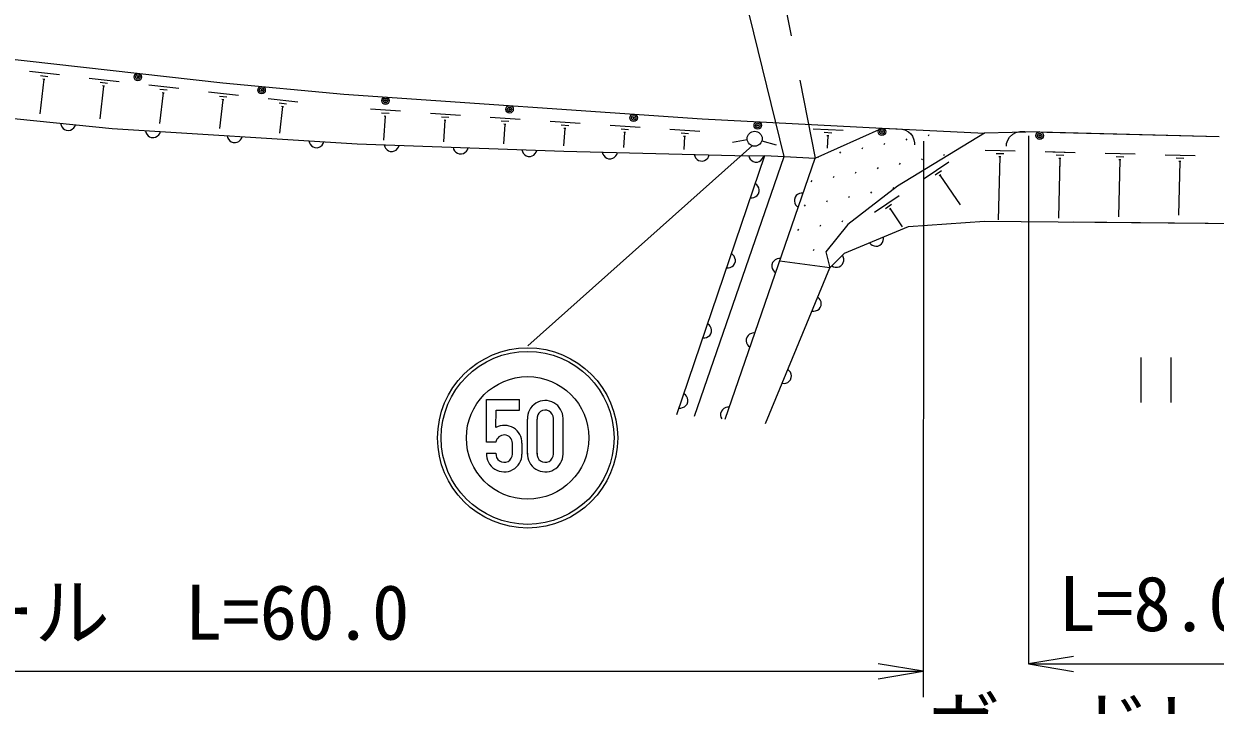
# Model space of a CAD drawing. Units: millimetres, scale not verified. Extents: x 40000 to 680000, y 20000 to 380000.
# Drawn here: x 254840 to 294526, y 231001 to 253688 of the extents above; entities that cross this region are included whole.
import ezdxf
from ezdxf.enums import TextEntityAlignment as Align

# ---------------------------------------------------------------- set-up
doc = ezdxf.new("R2010")
doc.units = ezdxf.units.MM
doc.header["$LTSCALE"] = 1000
doc.linetypes.add('DASHED', pattern=[7.5, 6, -1.5])
for name, color, linetype, lineweight in [('M-BGD', 7, 'Continuous', 25), ('M-BGD-EXST', 7, 'Continuous', 25), ('M-STR-HTXT', 7, 'Continuous', 13), ('M-STR-STRC', 7, 'Continuous', 25)]:
    doc.layers.add(name, color=color, linetype=linetype, lineweight=lineweight)
doc.styles.add('ＭＳ ゴシック', font='')
doc.styles.get('ＭＳ ゴシック').set_extended_font_data('MS Gothic')

# ---------------------------------------------------------------- blocks, each defined once
blk = doc.blocks.new('open_arrow')
at = {"color": 0, "linetype": 'Continuous', "lineweight": -2}
blk.add_lwpolyline([(7.5, 1.25), (0, 0), (7.5, -1.25)], dxfattribs=at)

msp = doc.modelspace()

# ---------------------------------------------------------------- linework, layer by layer
at = {"layer": 'M-BGD', "linetype": 'DASHED'}
for p, q in [((279235, 259171), (281205, 249219)), ((280164, 249268), (277819, 258862)), ((283432, 250218), (286842, 250045)), ((281690, 245559), (280023, 245787))]:
    msp.add_line(p, q, dxfattribs=at)
at = {"layer": 'M-BGD'}
for p, q in [((253563, 252614), (261466, 251725)), ((256025, 251985), (255032, 252099)), ((255506, 251844), (255373, 250687)), ((255641, 251929), (255393, 251957)), ((255537, 251840), (255475, 251847)), ((258012, 251758), (257019, 251872)), ((257493, 251616), (257368, 250527)), ((257628, 251701), (257380, 251730)), ((257524, 251612), (257462, 251620)), ((259999, 251530), (259006, 251644)), ((261466, 251725), (265503, 251350)), ((259480, 251388), (259363, 250367)), ((259615, 251474), (259367, 251502)), ((259511, 251385), (259449, 251392)), ((261986, 251303), (260993, 251416)), ((261602, 251246), (261354, 251274)), ((265503, 251350), (277434, 250525)), ((261467, 251161), (261358, 250207)), ((261498, 251157), (261436, 251164)), ((263973, 251075), (262980, 251189)), ((263589, 251018), (263341, 251047)), ((263454, 250933), (263352, 250047)), ((263485, 250930), (263423, 250937)), ((267385, 250776), (266388, 250843)), ((251928, 250805), (257779, 250199)), ((267005, 250701), (266755, 250718)), ((266873, 250610), (266819, 249816)), ((266904, 250608), (266842, 250612)), ((269381, 250641), (268383, 250708)), ((269000, 250566), (268751, 250583)), ((268869, 250475), (268820, 249754)), ((268900, 250473), (268837, 250477)), ((271376, 250506), (270379, 250573)), ((270995, 250431), (270746, 250448)), ((273372, 250371), (272374, 250438)), ((277434, 250525), (283432, 250218)), ((256067, 250376), (256081, 250315)), ((256081, 250315), (256106, 250262)), ((256106, 250262), (256150, 250207)), ((256150, 250207), (256197, 250172)), ((256197, 250172), (256255, 250146)), ((256255, 250146), (256334, 250138)), ((256334, 250138), (256396, 250151)), ((256396, 250151), (256449, 250176)), ((256449, 250176), (256504, 250221)), ((256504, 250221), (256539, 250267)), ((256539, 250267), (256565, 250325)), ((257779, 250199), (265947, 249690)), ((258890, 250130), (258907, 250069)), ((258907, 250069), (258934, 250017)), ((259333, 249992), (259366, 250040)), ((259366, 250040), (259390, 250099)), ((270864, 250340), (270820, 249692)), ((270895, 250338), (270833, 250342)), ((272991, 250296), (272741, 250313)), ((272859, 250205), (272821, 249629)), ((272891, 250203), (272828, 250207)), ((275367, 250236), (274370, 250303)), ((274986, 250162), (274737, 250178)), ((274855, 250070), (274821, 249567)), ((274886, 250068), (274824, 250072)), ((277363, 250101), (276365, 250168)), ((276982, 250027), (276732, 250043)), ((282134, 250134), (281135, 250185)), ((281205, 249219), (283432, 250218)), ((281754, 250053), (281504, 250066)), ((283432, 250218), (283931, 250192)), ((283931, 250192), (284091, 250184)), ((286842, 250045), (283939, 248288)), ((284091, 250184), (284190, 250159)), ((284190, 250159), (284306, 250093)), ((284306, 250093), (284383, 250029)), ((284383, 250029), (284439, 249946)), ((288683, 250091), (286842, 250045)), ((287781, 250014), (287882, 250072)), ((287882, 250072), (288023, 250108)), ((288023, 250108), (288183, 250104)), ((288183, 250104), (288683, 250091)), ((288683, 250091), (294662, 249935)), ((288920, 250085), (294662, 249935)), ((258934, 250017), (258980, 249964)), ((258980, 249964), (259028, 249931)), ((259028, 249931), (259087, 249907)), ((259087, 249907), (259167, 249902)), ((259167, 249902), (259228, 249918)), ((259228, 249918), (259280, 249945)), ((259280, 249945), (259333, 249992)), ((261613, 249960), (261629, 249899)), ((261629, 249899), (261656, 249847)), ((261656, 249847), (261703, 249794)), ((261703, 249794), (261751, 249761)), ((261751, 249761), (261810, 249737)), ((261810, 249737), (261890, 249732)), ((261890, 249732), (261951, 249749)), ((261951, 249749), (262002, 249775)), ((262002, 249775), (262055, 249822)), ((262055, 249822), (262089, 249870)), ((262089, 249870), (262112, 249929)), ((264336, 249790), (264352, 249729)), ((264352, 249729), (264379, 249678)), ((264379, 249678), (264426, 249625)), ((264426, 249625), (264474, 249591)), ((264725, 249606), (264778, 249653)), ((264778, 249653), (264811, 249701)), ((264811, 249701), (264835, 249759)), ((265947, 249690), (272831, 249443)), ((266844, 249658), (266862, 249597)), ((267322, 249581), (267344, 249640)), ((276882, 249933), (276819, 249937)), ((276850, 249935), (276821, 249505)), ((278939, 249822), (278446, 249739)), ((279426, 249794), (279907, 249656)), ((281655, 249958), (281593, 249961)), ((281624, 249960), (281603, 249543)), ((283500, 249672), (283527, 249714)), ((284235, 249818), (284263, 249860)), ((284439, 249946), (284493, 249823)), ((284493, 249823), (284508, 249722)), ((284508, 249722), (284505, 249662)), ((284971, 249964), (284999, 250006)), ((287570, 249620), (287572, 249699)), ((287572, 249699), (287615, 249818)), ((287615, 249818), (287678, 249917)), ((287678, 249917), (287781, 250014)), ((264474, 249591), (264532, 249568)), ((264532, 249568), (264612, 249563)), ((264612, 249563), (264673, 249579)), ((264673, 249579), (264725, 249606)), ((266862, 249597), (266890, 249546)), ((266890, 249546), (266938, 249494)), ((266938, 249494), (266987, 249463)), ((266987, 249463), (267047, 249440)), ((267047, 249440), (267126, 249438)), ((267126, 249438), (267187, 249455)), ((267187, 249455), (267238, 249484)), ((267238, 249484), (267290, 249532)), ((267290, 249532), (267322, 249581)), ((269139, 249576), (269157, 249515)), ((269157, 249515), (269185, 249464)), ((269185, 249464), (269233, 249412)), ((269233, 249412), (269282, 249380)), ((269282, 249380), (269341, 249358)), ((269341, 249358), (269421, 249355)), ((269421, 249355), (269482, 249373)), ((269482, 249373), (269533, 249401)), ((269533, 249401), (269585, 249450)), ((269585, 249450), (269616, 249498)), ((269616, 249498), (269638, 249558)), ((271433, 249493), (271451, 249433)), ((271451, 249433), (271479, 249382)), ((271479, 249382), (271528, 249330)), ((271528, 249330), (271576, 249298)), ((271576, 249298), (271636, 249276)), ((271636, 249276), (271716, 249273)), ((271716, 249273), (271776, 249291)), ((271776, 249291), (271827, 249319)), ((271827, 249319), (271879, 249367)), ((271879, 249367), (271911, 249416)), ((271911, 249416), (271933, 249475)), ((272831, 249443), (278953, 249293)), ((274111, 249412), (274130, 249351)), ((274130, 249351), (274159, 249301)), ((274159, 249301), (274207, 249250)), ((274207, 249250), (274256, 249218)), ((274456, 249213), (274507, 249242)), ((274507, 249242), (274558, 249291)), ((274558, 249291), (274590, 249340)), ((274590, 249340), (274611, 249400)), ((276593, 240680), (279519, 249299)), ((277172, 249337), (277191, 249277)), ((277185, 240621), (280164, 249268)), ((277191, 249277), (277220, 249226)), ((277620, 249216), (277651, 249265)), ((277651, 249265), (277672, 249325)), ((278953, 249293), (279519, 249299)), ((278986, 249294), (279006, 249234)), ((279006, 249234), (279037, 249184)), ((279437, 249188), (279466, 249238)), ((279466, 249238), (279486, 249299)), ((279519, 249299), (280164, 249268)), ((280164, 249268), (281205, 249219)), ((281293, 249234), (281320, 249275)), ((282028, 249380), (282056, 249421)), ((282764, 249526), (282792, 249567)), ((285485, 249302), (285513, 249343)), ((287859, 249446), (286859, 249472)), ((287481, 249356), (287231, 249362)), ((287354, 249259), (287300, 247164)), ((287385, 249258), (287323, 249260)), ((289858, 249396), (288858, 249421)), ((289858, 249396), (289115, 249414)), ((289481, 249305), (289231, 249311)), ((289481, 249305), (289231, 249311)), ((291857, 249345), (290858, 249370)), ((291857, 249345), (290858, 249370)), ((291480, 249254), (291230, 249261)), ((291480, 249254), (291230, 249261)), ((293857, 249294), (292857, 249319)), ((293857, 249294), (292857, 249319)), ((274256, 249218), (274316, 249197)), ((274316, 249197), (274396, 249195)), ((274396, 249195), (274456, 249213)), ((277220, 249226), (277268, 249175)), ((277268, 249175), (277318, 249143)), ((277318, 249143), (277377, 249122)), ((277377, 249122), (277457, 249120)), ((277457, 249120), (277518, 249138)), ((277518, 249138), (277568, 249167)), ((277568, 249167), (277620, 249216)), ((278208, 240519), (281205, 249219)), ((279037, 249184), (279087, 249135)), ((279087, 249135), (279138, 249105)), ((279138, 249105), (279198, 249086)), ((279198, 249086), (279278, 249087)), ((279278, 249087), (279338, 249107)), ((279338, 249107), (279387, 249138)), ((279387, 249138), (279437, 249188)), ((283278, 248863), (283306, 248905)), ((284013, 249009), (284041, 249051)), ((284749, 249156), (284777, 249197)), ((284830, 248536), (285659, 249096)), ((289353, 249208), (289302, 247214)), ((289384, 249207), (289322, 249209)), ((289384, 249207), (289322, 249209)), ((289353, 249208), (289339, 248645)), ((291353, 249157), (291304, 247263)), ((291353, 249157), (291304, 247263)), ((291384, 249157), (291321, 249158)), ((291384, 249157), (291321, 249158)), ((293479, 249203), (293229, 249210)), ((293479, 249203), (293229, 249210)), ((293352, 249106), (293306, 247312)), ((293352, 249106), (293306, 247312)), ((293383, 249106), (293321, 249107)), ((293383, 249106), (293321, 249107)), ((281071, 248425), (281099, 248467)), ((281807, 248571), (281834, 248613)), ((282542, 248717), (282570, 248759)), ((285197, 248663), (285404, 248803)), ((285330, 248633), (285382, 248668)), ((285356, 248651), (286027, 247658)), ((279253, 248331), (279203, 248369)), ((279291, 248286), (279253, 248331)), ((279322, 248223), (279291, 248286)), ((279309, 248027), (279334, 248103)), ((279335, 248166), (279322, 248223)), ((279334, 248103), (279335, 248166)), ((280739, 248049), (280682, 248037)), ((280802, 248048), (280739, 248049)), ((283939, 248288), (282285, 247003)), ((283056, 248055), (283084, 248096)), ((283792, 248201), (283820, 248242)), ((279042, 247896), (279106, 247895)), ((279106, 247895), (279163, 247908)), ((279163, 247908), (279226, 247939)), ((279226, 247939), (279270, 247977)), ((279270, 247977), (279309, 248027)), ((280509, 247842), (280508, 247779)), ((280508, 247779), (280520, 247722)), ((280535, 247918), (280509, 247842)), ((280520, 247722), (280551, 247658)), ((280573, 247968), (280535, 247918)), ((280551, 247658), (280589, 247614)), ((280618, 248006), (280573, 247968)), ((280682, 248037), (280618, 248006)), ((280849, 247616), (280877, 247658)), ((281585, 247762), (281613, 247804)), ((282321, 247909), (282348, 247950)), ((283173, 247416), (284002, 247976)), ((283540, 247543), (283747, 247683)), ((280589, 247614), (280639, 247575)), ((283673, 247513), (283725, 247548)), ((283699, 247530), (284103, 246933)), ((280628, 246808), (280655, 246849)), ((281363, 246954), (281391, 246995)), ((282285, 247003), (281554, 246101)), ((282099, 247100), (282127, 247141)), ((282174, 246048), (284309, 246945)), ((284309, 246945), (286846, 247121)), ((286846, 247121), (296992, 247028)), ((289791, 247094), (296992, 247028)), ((283442, 246407), (283469, 246472)), ((283469, 246472), (283477, 246530)), ((283477, 246530), (283472, 246593)), ((281141, 246145), (281169, 246187)), ((281554, 246101), (281690, 245559)), ((283011, 246399), (283053, 246352)), ((283053, 246352), (283100, 246317)), ((283100, 246317), (283165, 246291)), ((283165, 246291), (283223, 246282)), ((283223, 246282), (283286, 246287)), ((283286, 246287), (283360, 246318)), ((283360, 246318), (283407, 246360)), ((283407, 246360), (283442, 246407)), ((278462, 245998), (278411, 246036)), ((278499, 245953), (278462, 245998)), ((278479, 245643), (278517, 245694)), ((278530, 245890), (278499, 245953)), ((278517, 245694), (278542, 245770)), ((278543, 245833), (278530, 245890)), ((278542, 245770), (278543, 245833)), ((279759, 245665), (279758, 245602)), ((279785, 245741), (279759, 245665)), ((279823, 245791), (279785, 245741)), ((279868, 245829), (279823, 245791)), ((279931, 245860), (279868, 245829)), ((279989, 245872), (279931, 245860)), ((280052, 245871), (279989, 245872)), ((281690, 245559), (282174, 246048)), ((282053, 245627), (282110, 245684)), ((282137, 245925), (282108, 245981)), ((282110, 245684), (282138, 245741)), ((282151, 245868), (282137, 245925)), ((282138, 245741), (282151, 245798)), ((282151, 245798), (282151, 245868)), ((278250, 245562), (278314, 245562)), ((278314, 245562), (278371, 245574)), ((278371, 245574), (278434, 245606)), ((278434, 245606), (278479, 245643)), ((279548, 240385), (281690, 245559)), ((279758, 245602), (279770, 245545)), ((279770, 245545), (279801, 245482)), ((279801, 245482), (279839, 245437)), ((279839, 245437), (279889, 245398)), ((281756, 245626), (281813, 245598)), ((281813, 245598), (281870, 245584)), ((281870, 245584), (281940, 245584)), ((281940, 245584), (281997, 245599)), ((281997, 245599), (282053, 245627)), ((281336, 244546), (281288, 244587)), ((281370, 244499), (281336, 244546)), ((281397, 244433), (281370, 244499)), ((281097, 244125), (281160, 244121)), ((281160, 244121), (281217, 244129)), ((281217, 244129), (281283, 244156)), ((281283, 244156), (281330, 244191)), ((281330, 244191), (281371, 244239)), ((281371, 244239), (281402, 244313)), ((281406, 244376), (281397, 244433)), ((281402, 244313), (281406, 244376)), ((277670, 243665), (277619, 243703)), ((277642, 243273), (277687, 243310)), ((277707, 243620), (277670, 243665)), ((277687, 243310), (277725, 243361)), ((277739, 243557), (277707, 243620)), ((277725, 243361), (277751, 243436)), ((277751, 243500), (277739, 243557)), ((277751, 243436), (277751, 243500)), ((278970, 243313), (278931, 243263)), ((279014, 243351), (278970, 243313)), ((279078, 243382), (279014, 243351)), ((279135, 243394), (279078, 243382)), ((279198, 243393), (279135, 243394)), ((277459, 243229), (277522, 243229)), ((277522, 243229), (277579, 243241)), ((277579, 243241), (277642, 243273)), ((278905, 243188), (278904, 243124)), ((278904, 243124), (278917, 243067)), ((278931, 243263), (278905, 243188)), ((278917, 243067), (278948, 243004)), ((278948, 243004), (278985, 242959)), ((278985, 242959), (279035, 242921)), ((280340, 242139), (280292, 242181)), ((280374, 242093), (280340, 242139)), ((280401, 242027), (280374, 242093)), ((280100, 241719), (280164, 241714)), ((280164, 241714), (280221, 241723)), ((280221, 241723), (280287, 241750)), ((280287, 241750), (280333, 241785)), ((280333, 241785), (280375, 241833)), ((280375, 241833), (280405, 241907)), ((280410, 241970), (280401, 242027)), ((280405, 241907), (280410, 241970)), ((276878, 241331), (276827, 241370)), ((276915, 241287), (276878, 241331)), ((276667, 240896), (276730, 240896)), ((276730, 240896), (276787, 240908)), ((276787, 240908), (276850, 240939)), ((276850, 240939), (276895, 240977)), ((276895, 240977), (276933, 241028)), ((276947, 241223), (276915, 241287)), ((276933, 241028), (276959, 241103)), ((276959, 241167), (276947, 241223)), ((276959, 241103), (276959, 241167)), ((278226, 240908), (278162, 240877)), ((278283, 240920), (278226, 240908)), ((278346, 240920), (278283, 240920)), ((278053, 240714), (278052, 240651)), ((278052, 240651), (278064, 240594)), ((278079, 240789), (278053, 240714)), ((278064, 240594), (278095, 240530)), ((278117, 240840), (278079, 240789)), ((278162, 240877), (278117, 240840))]:
    msp.add_line(p, q, dxfattribs=at)
for centre, radius in [((258639, 251917), 125), ((258639, 251917), 75), ((258639, 251917), 25), ((262760, 251479), 125), ((262760, 251479), 75), ((262760, 251479), 25), ((266889, 251129), 125), ((266889, 251129), 75), ((266889, 251129), 25), ((271021, 250843), 125), ((271021, 250843), 75), ((271021, 250843), 25), ((275153, 250557), 125), ((275153, 250557), 75), ((275153, 250557), 25), ((279289, 250305), 125), ((279186, 249863), 250), ((279289, 250305), 75), ((279289, 250305), 25), ((283425, 250093), 125), ((283425, 250093), 75), ((283425, 250093), 25), ((288680, 249966), 125), ((288680, 249966), 75), ((288680, 249966), 25)]:
    msp.add_circle(centre, radius, dxfattribs=at)
at = {"layer": 'M-BGD-EXST'}
for p, q in [((292054, 242578), (292054, 241078)), ((293054, 242578), (293054, 241078))]:
    msp.add_line(p, q, dxfattribs=at)
at = {"layer": 'M-STR-HTXT'}
for p, q in [((284805, 249778), (284803, 231267)), ((288310, 249962), (288309, 232374)), ((288309, 232374), (296309, 232373)), ((225581, 232135), (284803, 232128))]:
    msp.add_line(p, q, dxfattribs=at)
at = {"layer": 'M-STR-STRC'}
for p, q in [((279108, 249637), (271626, 242962)), ((270248, 239754), (270248, 241174)), ((270248, 241174), (271348, 241174)), ((271348, 240821), (271348, 241174)), ((270568, 240252), (270569, 240821)), ((270569, 240821), (271348, 240821)), ((271616, 239363), (271616, 240519)), ((271936, 239363), (271936, 240519)), ((272484, 239363), (272484, 240550)), ((272804, 239363), (272804, 240550)), ((270568, 239754), (270248, 239754)), ((271116, 239363), (271116, 239723)), ((271436, 239363), (271436, 239723)), ((270248, 239394), (270568, 239394))]:
    msp.add_line(p, q, dxfattribs=at)
for radius in [3000, 2880, 2040]:
    msp.add_circle((271622, 239900), radius, dxfattribs=at)
for centre, radius, start, end in [((272209, 240550), 594, 359.9936, 182.9644), ((272209, 240550), 275, 359.9936, 186.4329), ((270841, 239723), 594, 359.9936, 117.33), ((270841, 239723), 275, 359.9936, 173.5542), ((270841, 239363), 594, 177.0226, 359.9936), ((270841, 239363), 275, 173.5542, 359.9936), ((272209, 239363), 594, 177.0226, 359.9936), ((272209, 239363), 275, 173.5542, 359.9936)]:
    msp.add_arc(centre, radius, start, end, dxfattribs=at)

# ---------------------------------------------------------------- block references
at = {"layer": 'M-STR-HTXT', "xscale": 200, "yscale": 200}
msp.add_blockref('open_arrow', (288309, 232374), dxfattribs=at)
at = {"layer": 'M-STR-HTXT', "xscale": 200, "yscale": 200, "rotation": 180}
msp.add_blockref('open_arrow', (284803, 232128), dxfattribs=at)

# ---------------------------------------------------------------- texts
at = {"layer": 'M-STR-HTXT', "style": 'ＭＳ ゴシック'}
for s, p in [('ガードレール\u3000L=60.0', (255192, 232632)), ('L=8.0', (292426, 232916))]:
    msp.add_text(s, height=1833, rotation=359.994, dxfattribs=at).set_placement(p, align=Align.BOTTOM_CENTER)
msp.add_text('ガードレール', height=1833, rotation=359.994, dxfattribs=at).set_placement((284883, 228867), align=Align.BOTTOM_LEFT)

doc.saveas('drawing.dxf')
